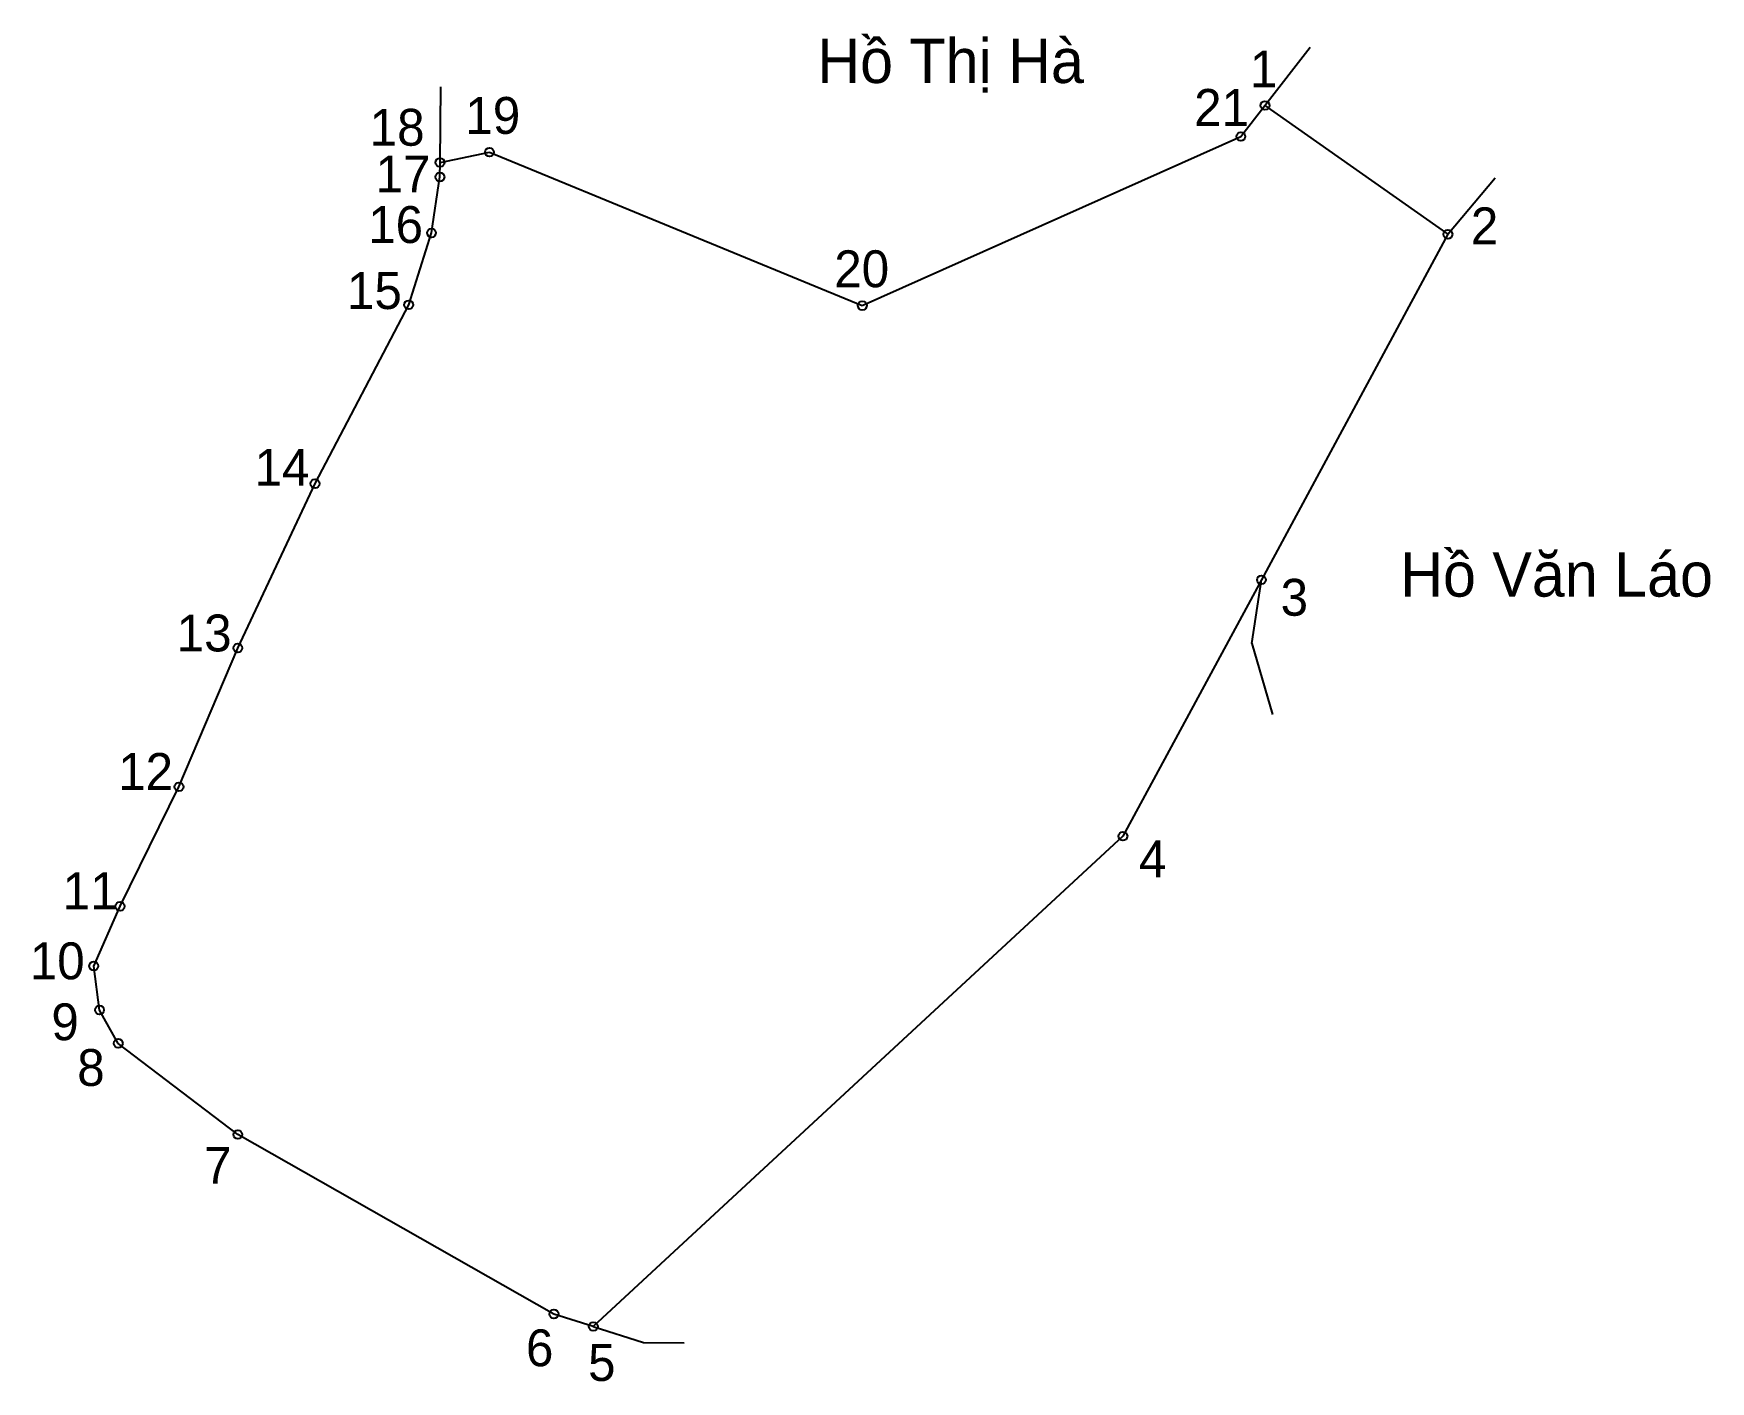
# Model space of a CAD drawing. Extents: x 547608 to 547769, y 1820989 to 1821119.
import ezdxf

# ---------------------------------------------------------------- set-up
doc = ezdxf.new("R2010")
doc.units = 0
for name, color, linetype in [('CanhThua', 7, 'Continuous'), ('MocDinhThua', 7, 'Continuous'), ('RauThua', 7, 'Continuous'), ('SoHieuDinhThua', 7, 'Continuous'), ('TenChuLanCan', 7, 'Continuous')]:
    doc.layers.add(name, color=color, linetype=linetype)

msp = doc.modelspace()

# ---------------------------------------------------------------- linework, layer by layer
at = {"layer": 'CanhThua'}
for p, q in [((547724.04, 1821109.19), (547726.36, 1821112.18)), ((547726.36, 1821112.18), (547743.98, 1821099.77)), ((547687.58, 1821092.9), (547724.04, 1821109.19)), ((547646.9, 1821105.29), (547646.91, 1821106.69)), ((547646.91, 1821106.69), (547651.67, 1821107.68)), ((547651.67, 1821107.68), (547687.58, 1821092.9)), ((547646.09, 1821099.9), (547646.9, 1821105.29)), ((547643.89, 1821092.98), (547646.09, 1821099.9)), ((547743.98, 1821099.77), (547726.02, 1821066.49)), ((547634.87, 1821075.75), (547643.89, 1821092.98)), ((547627.44, 1821059.92), (547634.87, 1821075.75)), ((547726.02, 1821066.49), (547712.68, 1821041.79)), ((547621.77, 1821046.55), (547627.44, 1821059.92)), ((547616.09, 1821035.04), (547621.77, 1821046.55)), ((547712.68, 1821041.79), (547661.67, 1820994.57)), ((547613.56, 1821029.29), (547616.09, 1821035.04)), ((547614.12, 1821025.05), (547613.56, 1821029.29)), ((547615.92, 1821021.84), (547614.12, 1821025.05)), ((547627.43, 1821013.06), (547615.92, 1821021.84)), ((547657.88, 1820995.77), (547627.43, 1821013.06)), ((547661.67, 1820994.57), (547657.88, 1820995.77))]:
    msp.add_line(p, q, dxfattribs=at)
at = {"layer": 'MocDinhThua'}
for centre in [(547726.36, 1821112.18), (547651.67, 1821107.68), (547724.04, 1821109.19), (547646.91, 1821106.69), (547646.9, 1821105.29), (547646.09, 1821099.9), (547743.98, 1821099.77), (547643.89, 1821092.98), (547687.58, 1821092.9), (547634.87, 1821075.75), (547726.02, 1821066.49), (547627.44, 1821059.92), (547621.77, 1821046.55), (547712.68, 1821041.79), (547616.09, 1821035.04), (547613.56, 1821029.29), (547614.12, 1821025.05), (547615.92, 1821021.84), (547627.43, 1821013.06), (547657.88, 1820995.77), (547661.67, 1820994.57)]:
    msp.add_circle(centre, 0.426, dxfattribs=at)
at = {"layer": 'RauThua'}
for p, q in [((547726.36, 1821112.18), (547730.72, 1821117.8)), ((547646.91, 1821106.69), (547646.99, 1821113.96)), ((547743.98, 1821099.77), (547748.52, 1821105.2)), ((547743.98, 1821099.77), (547748.52, 1821105.2)), ((547725.11, 1821060.35), (547726.02, 1821066.49)), ((547725.11, 1821060.35), (547727.07, 1821053.5)), ((547661.67, 1820994.57), (547666.5, 1820993.03)), ((547666.5, 1820993.03), (547670.43, 1820992.99))]:
    msp.add_line(p, q, dxfattribs=at)

# ---------------------------------------------------------------- texts
at = {"layer": 'SoHieuDinhThua'}
for s, height, p in [('1', 3.55, (547724.91, 1821113.91)), ('19', 3.553, (547649.35, 1821109.44)), ('21', 3.553, (547719.54, 1821110.21)), ('18', 3.553, (547640.14, 1821108.3)), ('17', 3.553, (547640.71, 1821103.8)), ('16', 3.553, (547639.99, 1821098.93)), ('2', 3.55, (547746.19, 1821098.81)), ('20', 3.553, (547684.88, 1821094.67)), ('15', 3.553, (547637.95, 1821092.57)), ('14', 3.553, (547629.05, 1821075.55)), ('3', 3.55, (547727.87, 1821063.03)), ('13', 3.553, (547621.55, 1821059.59)), ('12', 3.553, (547615.91, 1821046.25)), ('4', 3.55, (547714.23, 1821037.84)), ('11', 3.553, (547610.57, 1821034.76)), ('10', 3.553, (547607.4, 1821028.01)), ('9', 3.55, (547609.48, 1821022.14)), ('8', 3.55, (547611.97, 1821017.74)), ('7', 3.55, (547624.2, 1821008.32)), ('6', 3.55, (547655.19, 1820990.74)), ('5', 3.55, (547661.17, 1820989.32))]:
    msp.add_text(s, height=height, dxfattribs=at).set_placement(p)
at = {"layer": 'TenChuLanCan'}
for s, p in [('Hồ Thị Hà', (547683.25, 1821114.34)), ('Hồ Văn Láo', (547739.39, 1821064.87))]:
    msp.add_text(s, height=4.264, dxfattribs=at).set_placement(p)

doc.saveas('drawing.dxf')
